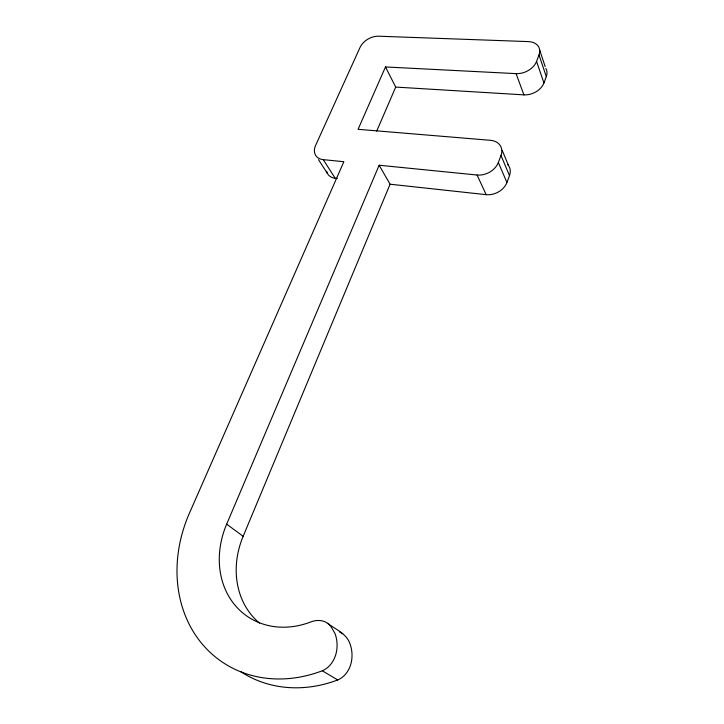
<?xml version="1.0" encoding="UTF-8"?>
<svg xmlns="http://www.w3.org/2000/svg" width="724" height="724" viewBox="0 0 724 724"><rect width="100%" height="100%" fill="white"/><g stroke="black" fill="none" stroke-linecap="round" stroke-linejoin="round"><path stroke-width="1.09" d="M337.303 178.466L335.176 178.231L323.257 159.642A15.928 11.385 -33.1 0 1 315.583 145.479L360.036 47.44A15.412 10.444 -29.9 0 1 378.543 36.2L528.411 41.603A16.851 11.846 -23.7 0 1 539.009 54.97L536.565 61.422A16.878 11.919 -23.8 0 1 516.085 73.631L385.485 66.952L358.081 129.306L490.438 140.311A17.34 12.996 -25.8 0 1 500.99 155.506L498.338 162.502A17.376 13.077 -26 0 1 477.08 175.027L379.15 165.235L390.091 184.213L486.175 194.666A16.951 12.951 -25.6 0 0 506.936 182.484L509.497 175.606A16.924 12.878 -25.4 0 0 507.687 164.448M385.485 66.952L395.711 87.079L523.914 94.871A16.489 11.837 -23.4 0 0 543.932 82.979L546.294 76.626A16.453 11.765 -23.3 0 0 545.851 68.49M259.464 623.092A81.921 70.147 -55.8 0 1 243.146 536.294L390.091 184.213M240.811 671.7A130.32 111.704 -56 0 0 337.737 679.954C346.633 676.198 351.511 666.623 351.973 657.32A33.114 28.716 -66.4 0 0 349.954 643.717C346.524 633.509 335.583 629.482 327.755 623.373C322.886 619.798 316.397 619.771 310.913 621.898A84.201 71.314 -54.9 0 1 235.572 605.861A84.201 71.314 -54.9 0 1 226.666 524.158L379.15 165.235M376.697 131.125L395.711 87.079M323.257 159.642L343.855 161.705L189.507 512.981A133.967 113.578 -55.1 0 0 202.222 644.034A133.967 113.578 -55.1 0 0 322.271 670.786C331.411 666.904 336.47 657.102 337.013 647.528A34.064 29.295 -65.1 0 0 335.04 633.591L330.732 626.133L327.755 623.373M339.348 631.817L342.769 633.717M322.271 670.786L337.737 679.954M226.666 524.158L243.146 536.294M318.46 159.633L327.42 173.488M477.08 175.027L486.175 194.666M498.338 162.502L506.936 182.484M500.99 155.506L509.497 175.606M502.212 150.42L508.529 165.497M516.085 73.631L523.914 94.871M536.565 61.422L543.932 82.979M539.009 54.97L546.294 76.626M539.706 50.191L545.172 66.581M335.176 178.231A15.575 11.312 -33 0 1 326.605 171.28"/></g></svg>
